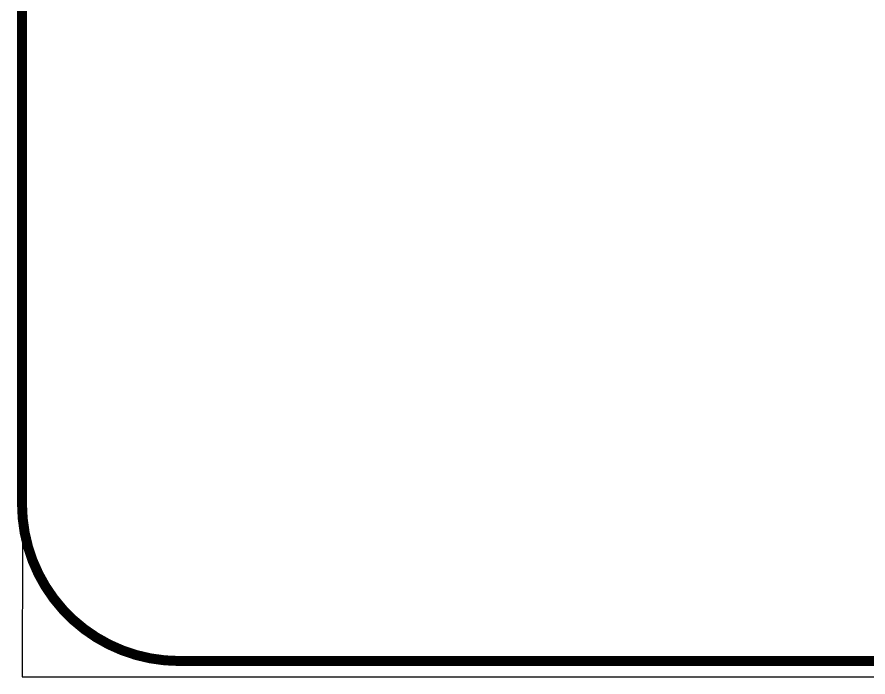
# Model space of a CAD drawing. Header units: inches. Extents: x 0 to 5429, y 0 to 5429.
# Drawn here: x -0.06 to 10.77, y -0.2 to 8.19 of the extents above; entities that cross this region are included whole.
import ezdxf

# ---------------------------------------------------------------- set-up
doc = ezdxf.new("R2010")
doc.units = ezdxf.units.IN
doc.layers.add('Board Outline', color=216, linetype='Continuous')
doc.layers.add('Multi-Layer', color=9, linetype='Continuous')

msp = doc.modelspace()

# ---------------------------------------------------------------- linework, layer by layer
at = {"layer": 'Board Outline', "const_width": 0.127}
for points in [[(0, 2), (0, 29)], [(2, 0), (23, 0)]]:
    msp.add_lwpolyline(points, dxfattribs=at)
at = {"layer": 'Board Outline', "const_width": 0.0635}
for points in [[(-0.032, 2, 1), (0.032, 2, 1)], [(-0.032, 2, 1), (0.032, 2, 1)], [(1.968, 0, 1), (2.032, 0, 1)], [(1.968, 0, 1), (2.032, 0, 1)]]:
    msp.add_lwpolyline(points, format="xyb", close=True, dxfattribs=at)
at = {"layer": 'Board Outline', "const_width": 0.127}
msp.add_lwpolyline([(2, 0, -0.414214), (0, 2)], format="xyb", dxfattribs=at)
at = {"layer": 'Multi-Layer'}
for p, q in [((0.025, 8.407), (0, -0.203)), ((0, -0.203), (24.994, -0.203))]:
    msp.add_line(p, q, dxfattribs=at)

doc.saveas('drawing.dxf')
